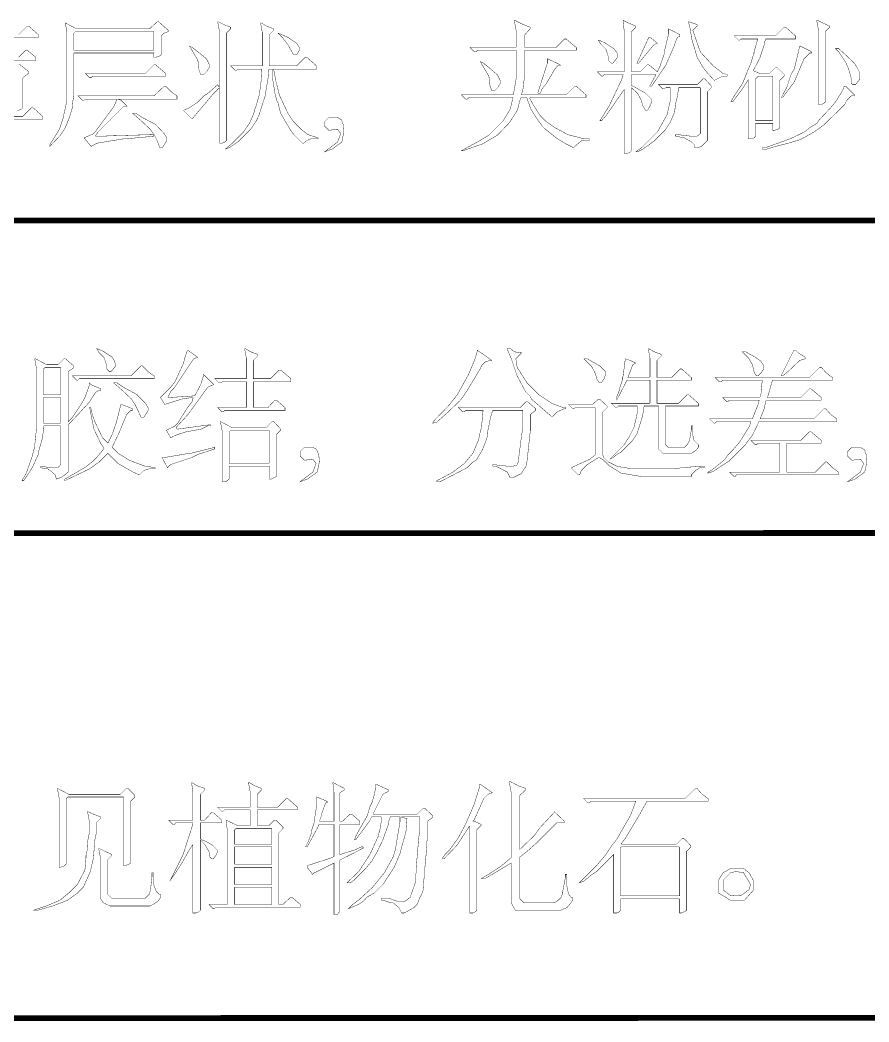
# Model space of a CAD drawing. Extents: x 94 to 452, y -72 to 1042.
# Drawn here: x 265.23 to 286.94, y 425.96 to 451.57 of the extents above; entities that cross this region are included whole.
import ezdxf

# ---------------------------------------------------------------- set-up
doc = ezdxf.new("R2010")
doc.units = 0
doc.header["$MEASUREMENT"] = 0
doc.layers.add('TREE_LAYER', color=7, linetype='Continuous')

msp = doc.modelspace()

# ---------------------------------------------------------------- linework, layer by layer
at = {"layer": 'TREE_LAYER'}
for points, const_width, elevation in [([(268.775339, 451.519999), (268.734163, 451.519999), (268.542006, 451.341568), (266.675339, 451.341568), (266.387104, 451.492548), (266.42828, 451.24549), (266.42828, 449.502352), (266.345927, 449.131764), (266.345927, 449.104313), (266.236123, 448.774901), (266.126319, 448.59647), (265.989065, 448.376862), (265.989065, 448.335686), (266.249849, 448.610195), (266.387104, 448.816078), (266.496908, 449.090588), (266.565535, 449.323921), (266.579261, 449.488627), (266.606712, 449.653333), (266.606712, 450.710195), (266.606712, 450.723921), (268.65181, 450.723921), (268.65181, 450.710195), (268.65181, 450.614117), (268.692986, 450.614117), (268.789065, 450.641568), (268.843967, 450.682745), (268.843967, 451.163137), (268.912594, 451.231764), (269.022398, 451.272941), (269.022398, 451.300392), (268.775339, 451.519999), (268.775339, 451.519999)], 0.01, 41), ([(270.298868, 451.519999), (270.285143, 451.519999), (270.285143, 451.506274), (270.326319, 451.286666), (270.326319, 449.859215), (270.326319, 449.859215), (270.312594, 449.859215), (270.285143, 449.914117), (270.05181, 449.708235), (269.92828, 449.625882), (269.763574, 449.461176), (269.557692, 449.323921), (269.406712, 449.255294), (269.626319, 449.035686), (270.147888, 449.653333), (270.326319, 449.831764), (270.326319, 449.831764), (270.326319, 448.418039), (270.394947, 448.418039), (270.463574, 448.44549), (270.504751, 448.486666), (270.504751, 451.231764), (270.614555, 451.341568), (270.614555, 451.382745), (270.436123, 451.451372), (270.298868, 451.519999), (270.298868, 451.519999)], 0.01, 41), ([(277.875339, 451.561176), (277.875339, 451.561176), (277.875339, 451.506274), (277.916516, 451.286666), (277.916516, 450.874901), (277.90279, 450.861176), (276.736123, 450.861176), (276.845927, 450.751372), (276.887104, 450.751372), (276.92828, 450.792548), (277.90279, 450.792548), (277.916516, 450.792548), (277.916516, 450.078823), (277.847888, 449.680784), (277.847888, 449.653333), (276.516516, 449.653333), (276.626319, 449.543529), (276.667496, 449.543529), (276.708672, 449.584705), (277.834163, 449.584705), (277.834163, 449.584705), (277.765535, 449.29647), (277.587104, 448.994509), (277.216516, 448.623921), (276.942006, 448.459215), (276.516516, 448.225882), (276.557692, 448.225882), (277.065535, 448.404313), (277.436123, 448.623921), (277.738084, 448.939607), (277.943967, 449.255294), (278.026319, 449.57098), (278.040045, 449.584705), (278.1773, 449.584705), (278.191025, 449.57098), (278.287104, 449.29647), (278.424359, 449.076862), (278.589065, 448.843529), (278.630241, 448.802352), (278.973378, 448.527843), (279.206712, 448.390588), (279.371418, 448.308235), (279.385143, 448.308235), (279.591025, 448.486666), (279.783182, 448.486666), (279.783182, 448.527843), (279.659653, 448.527843), (279.234163, 448.637646), (278.904751, 448.816078), (278.685143, 448.967058), (278.534163, 449.118039), (278.355731, 449.392548), (278.259653, 449.57098), (278.273378, 449.584705), (279.700829, 449.584705), (279.700829, 449.653333), (279.45377, 449.872941), (279.412594, 449.872941), (279.192986, 449.653333), (278.05377, 449.653333), (278.05377, 449.667058), (278.094947, 449.831764), (278.108672, 449.982745), (278.136123, 450.133725), (278.136123, 450.792548), (278.136123, 450.792548), (279.45377, 450.792548), (279.45377, 450.861176), (279.192986, 451.080784), (279.15181, 451.080784), (278.932202, 450.861176), (278.136123, 450.861176), (278.136123, 450.874901), (278.136123, 451.190588), (278.273378, 451.341568), (278.273378, 451.382745), (278.094947, 451.451372), (277.875339, 451.561176), (277.875339, 451.561176)], 0.01, 41), ([(280.647888, 451.561176), (280.647888, 451.561176), (280.647888, 451.533725), (280.675339, 451.314117), (280.675339, 450.243529), (280.675339, 450.243529), (279.989065, 450.243529), (280.098868, 450.133725), (280.126319, 450.133725), (280.167496, 450.174901), (280.647888, 450.174901), (280.647888, 450.161176), (280.606712, 450.023921), (280.538084, 449.886666), (280.304751, 449.392548), (280.057692, 448.994509), (280.098868, 448.994509), (280.208672, 449.118039), (280.373378, 449.351372), (280.675339, 449.790588), (280.675339, 449.790588), (280.675339, 448.157254), (280.757692, 448.157254), (280.826319, 448.184705), (280.867496, 448.225882), (280.867496, 449.831764), (280.867496, 449.831764), (281.018476, 449.694509), (281.114555, 449.516078), (281.155731, 449.365097), (281.224359, 449.255294), (281.265535, 449.255294), (281.279261, 449.269019), (281.334163, 449.365097), (281.375339, 449.461176), (281.375339, 449.543529), (281.224359, 449.694509), (280.936123, 449.859215), (280.908672, 449.872941), (280.867496, 449.886666), (280.867496, 450.161176), (280.867496, 450.174901), (281.471418, 450.174901), (281.485143, 450.161176), (281.334163, 449.886666), (281.334163, 449.872941), (281.375339, 449.872941), (281.745927, 450.42196), (281.965535, 450.929803), (281.965535, 450.943529), (282.034163, 451.12196), (282.10279, 451.149411), (282.10279, 451.190588), (281.814555, 451.341568), (281.814555, 451.218039), (281.704751, 450.765097), (281.704751, 450.710195), (281.594947, 450.394509), (281.526319, 450.243529), (281.306712, 450.42196), (281.265535, 450.42196), (281.087104, 450.243529), (280.867496, 450.243529), (280.867496, 450.243529), (280.867496, 451.272941), (280.9773, 451.382745), (280.9773, 451.410195), (280.785143, 451.492548), (280.647888, 451.561176), (280.647888, 451.561176)], 0.01, 41), ([(282.336123, 451.519999), (282.322398, 451.519999), (282.322398, 451.506274), (282.363574, 451.341568), (282.404751, 451.080784), (282.445927, 450.943529), (282.542006, 450.614117), (282.692986, 450.353333), (282.80279, 450.216078), (282.981221, 450.023921), (283.200829, 450.133725), (283.310633, 450.133725), (283.310633, 450.174901), (283.200829, 450.202352), (282.95377, 450.394509), (282.624359, 450.751372), (282.432202, 451.300392), (282.542006, 451.410195), (282.542006, 451.451372), (282.336123, 451.519999), (282.336123, 451.519999)], 0.01, 41), ([(285.616516, 451.561176), (285.60279, 451.561176), (285.60279, 451.533725), (285.643967, 451.314117), (285.643967, 449.406274), (285.712594, 449.406274), (285.781221, 449.433725), (285.822398, 449.474901), (285.822398, 451.272941), (285.932202, 451.382745), (285.932202, 451.410195), (285.75377, 451.492548), (285.616516, 451.561176), (285.616516, 451.561176)], 0.01, 41), ([(264.575339, 451.12196), (265.700829, 451.12196), (265.700829, 451.190588), (265.45377, 451.410195), (265.412594, 451.410195), (265.192986, 451.190588)], 0.01, 41), ([(266.634163, 451.259215), (266.647888, 451.272941), (268.65181, 451.272941), (268.65181, 451.259215), (268.65181, 450.792548), (268.65181, 450.792548), (266.606712, 450.792548), (266.606712, 450.792548), (266.606712, 451.231764), (266.634163, 451.259215), (266.634163, 451.259215)], 0.01, 41), ([(271.396908, 451.492548), (271.383182, 451.492548), (271.383182, 451.465097), (271.424359, 451.24549), (271.424359, 450.463137), (271.424359, 450.463137), (271.424359, 450.394509), (271.410633, 450.394509), (270.614555, 450.394509), (270.724359, 450.284705), (270.765535, 450.284705), (270.806712, 450.312156), (271.410633, 450.312156), (271.410633, 450.312156), (271.396908, 450.106274), (271.396908, 450.106274), (271.396908, 450.051372), (271.396908, 450.037646), (271.396908, 449.982745), (271.383182, 449.982745), (271.383182, 449.900392), (271.342006, 449.639607), (271.287104, 449.44745), (271.273378, 449.392548), (271.232202, 449.282745), (271.204751, 449.172941), (271.094947, 448.925882), (270.943967, 448.706274), (270.642006, 448.404313), (270.4773, 448.267058), (270.587104, 448.308235), (270.792986, 448.44549), (271.136123, 448.788627), (271.273378, 448.994509), (271.300829, 449.049411), (271.355731, 449.172941), (271.355731, 449.186666), (271.492986, 449.612156), (271.534163, 449.859215), (271.575339, 450.106274), (271.589065, 450.298431), (271.589065, 450.312156), (271.671418, 450.312156), (271.685143, 450.312156), (271.685143, 450.078823), (271.712594, 449.914117), (271.75377, 449.653333), (271.794947, 449.516078), (271.794947, 449.502352), (271.822398, 449.461176), (271.891025, 449.186666), (272.083182, 448.857254), (272.192986, 448.678823), (272.45377, 448.418039), (272.481221, 448.418039), (272.563574, 448.486666), (272.659653, 448.527843), (272.85181, 448.527843), (272.85181, 448.555294), (272.591025, 448.637646), (272.412594, 448.774901), (272.220437, 448.967058), (272.083182, 449.172941), (271.863574, 449.639607), (271.794947, 449.914117), (271.794947, 449.927843), (271.767496, 450.010195), (271.767496, 450.023921), (271.712594, 450.312156), (271.726319, 450.312156), (272.810633, 450.312156), (272.810633, 450.394509), (272.563574, 450.614117), (272.522398, 450.614117), (272.30279, 450.394509), (271.60279, 450.394509), (271.60279, 450.42196), (271.60279, 450.463137), (271.60279, 451.190588), (271.712594, 451.300392), (271.712594, 451.341568), (271.534163, 451.410195), (271.396908, 451.492548), (271.396908, 451.492548)], 0.01, 41), ([(284.806712, 451.382745), (284.765535, 451.382745), (284.545927, 451.163137), (283.489065, 451.163137), (283.598868, 451.053333), (283.626319, 451.053333), (283.667496, 451.080784), (284.092986, 451.080784), (284.092986, 451.080784), (283.996908, 450.751372), (283.996908, 450.710195), (283.955731, 450.600392), (283.92828, 450.490588), (283.818476, 450.229803), (283.708672, 449.955294), (283.447888, 449.557254), (283.406712, 449.474901), (283.406712, 449.474901), (283.447888, 449.474901), (283.461614, 449.488627), (283.736123, 449.859215), (283.845927, 450.037646), (283.845927, 450.037646), (283.845927, 448.527843), (283.942006, 448.527843), (283.996908, 448.555294), (284.038084, 448.59647), (284.038084, 448.925882), (284.038084, 448.925882), (284.463574, 448.925882), (284.4773, 448.925882), (284.4773, 448.74745), (284.518476, 448.74745), (284.614555, 448.774901), (284.655731, 448.816078), (284.655731, 450.023921), (284.765535, 450.133725), (284.765535, 450.174901), (284.587104, 450.353333), (284.545927, 450.353333), (284.394947, 450.202352), (284.134163, 450.202352), (283.983182, 450.27098), (283.983182, 450.284705), (284.147888, 450.600392), (284.257692, 450.929803), (284.257692, 450.984705), (284.298868, 451.080784), (285.05377, 451.080784), (285.05377, 451.163137), (284.806712, 451.382745), (284.806712, 451.382745)], 0.01, 41), ([(271.836123, 451.231764), (271.822398, 451.231764), (271.945927, 451.108235), (272.083182, 450.929803), (272.165535, 450.778823), (272.220437, 450.682745), (272.234163, 450.682745), (272.30279, 450.682745), (272.371418, 450.792548), (272.371418, 450.861176), (272.30279, 450.97098), (272.083182, 451.12196), (271.836123, 451.231764), (271.836123, 451.231764)], 0.01, 41), ([(280.030241, 451.053333), (280.016516, 451.053333), (280.085143, 450.943529), (280.208672, 450.819999), (280.2773, 450.614117), (280.2773, 450.531764), (280.345927, 450.463137), (280.387104, 450.463137), (280.496908, 450.600392), (280.496908, 450.723921), (280.414555, 450.833725), (280.208672, 450.97098), (280.030241, 451.053333), (280.030241, 451.053333)], 0.01, 41), ([(281.347888, 451.12196), (281.306712, 451.12196), (281.004751, 450.463137), (281.045927, 450.463137), (281.443967, 450.943529), (281.526319, 450.97098), (281.347888, 451.12196), (281.347888, 451.12196)], 0.01, 41), ([(264.534163, 450.531764), (265.632202, 450.531764), (265.632202, 450.614117), (265.412594, 450.792548), (265.371418, 450.792548), (265.192986, 450.614117)], 0.01, 41), ([(269.557692, 450.902352), (269.557692, 450.902352), (269.571418, 450.888627), (269.7773, 450.531764), (269.804751, 450.298431), (269.845927, 450.174901), (269.845927, 450.174901), (269.92828, 450.174901), (270.010633, 450.257254), (270.065535, 450.353333), (270.065535, 450.435686), (269.996908, 450.572941), (269.969457, 450.600392), (269.7773, 450.751372), (269.640045, 450.861176), (269.557692, 450.902352), (269.557692, 450.902352)], 0.01, 41), ([(285.1773, 450.902352), (285.163574, 450.888627), (285.026319, 450.312156), (284.943967, 450.174901), (284.834163, 449.84549), (284.738084, 449.667058), (284.696908, 449.584705), (284.724359, 449.584705), (284.738084, 449.598431), (285.026319, 449.982745), (285.273378, 450.572941), (285.424359, 450.723921), (285.465535, 450.723921), (285.45181, 450.765097), (285.1773, 450.902352), (285.1773, 450.902352)], 0.01, 41), ([(286.165535, 450.833725), (286.083182, 450.833725), (286.165535, 450.751372), (286.330241, 450.504313), (286.343967, 450.476862), (286.412594, 450.325882), (286.481221, 450.078823), (286.481221, 449.955294), (286.522398, 449.914117), (286.591025, 449.914117), (286.700829, 450.051372), (286.700829, 450.216078), (286.632202, 450.353333), (286.563574, 450.463137), (286.316516, 450.69647), (286.165535, 450.833725), (286.165535, 450.833725)], 0.01, 41), ([(276.996908, 450.504313), (276.996908, 450.504313), (277.010633, 450.476862), (277.216516, 450.133725), (277.243967, 449.900392), (277.285143, 449.776862), (277.285143, 449.763137), (277.367496, 449.763137), (277.449849, 449.84549), (277.504751, 449.941568), (277.504751, 450.023921), (277.436123, 450.161176), (277.408672, 450.188627), (277.216516, 450.353333), (277.079261, 450.463137), (276.996908, 450.504313), (276.996908, 450.504313)], 0.01, 41), ([(278.726319, 450.572941), (278.712594, 450.572941), (278.712594, 450.463137), (278.465535, 449.694509), (278.534163, 449.694509), (278.575339, 449.804313), (278.685143, 449.941568), (278.904751, 450.312156), (278.973378, 450.394509), (279.042006, 450.394509), (279.042006, 450.42196), (278.726319, 450.572941), (278.726319, 450.572941)], 0.01, 41), ([(265.165535, 449.255294), (265.261614, 449.282745), (265.30279, 449.323921), (265.30279, 450.092548), (265.440045, 450.202352), (265.45377, 450.202352), (265.45377, 450.243529), (265.234163, 450.42196), (265.192986, 450.42196)], 0.01, 41), ([(268.692986, 450.42196), (268.65181, 450.42196), (268.432202, 450.202352), (266.894947, 450.202352), (267.004751, 450.092548), (267.045927, 450.092548), (267.087104, 450.133725), (268.95377, 450.133725), (268.95377, 450.202352), (268.692986, 450.42196), (268.692986, 450.42196)], 0.01, 41), ([(282.734163, 450.065097), (282.692986, 450.065097), (282.542006, 449.914117), (281.55377, 449.914117), (281.663574, 449.804313), (281.704751, 449.804313), (281.745927, 449.84549), (281.842006, 449.84549), (281.855731, 449.831764), (281.855731, 449.502352), (281.773378, 449.14549), (281.526319, 448.706274), (281.142006, 448.32196), (280.9773, 448.198431), (281.018476, 448.198431), (281.155731, 448.267058), (281.443967, 448.472941), (281.718476, 448.74745), (281.855731, 448.953333), (281.965535, 449.214117), (281.992986, 449.433725), (282.034163, 449.598431), (282.047888, 449.694509), (282.075339, 449.84549), (282.610633, 449.84549), (282.624359, 449.831764), (282.624359, 448.665097), (282.542006, 448.59647), (282.391025, 448.59647), (282.047888, 448.637646), (281.992986, 448.637646), (281.992986, 448.59647), (282.212594, 448.555294), (282.404751, 448.44549), (282.473378, 448.376862), (282.473378, 448.308235), (282.555731, 448.308235), (282.65181, 448.335686), (282.80279, 448.486666), (282.80279, 449.735686), (282.912594, 449.84549), (282.912594, 449.872941), (282.734163, 450.065097), (282.734163, 450.065097)], 0.01, 41), ([(284.106712, 450.133725), (284.106712, 450.133725), (284.463574, 450.133725), (284.4773, 450.133725), (284.4773, 449.008235), (284.463574, 448.994509), (284.038084, 448.994509), (284.038084, 449.008235), (284.038084, 450.065097), (284.106712, 450.133725), (284.106712, 450.133725)], 0.01, 41), ([(268.95377, 449.872941), (268.912594, 449.872941), (268.65181, 449.625882), (266.716516, 449.625882), (266.826319, 449.516078), (266.867496, 449.516078), (266.894947, 449.543529), (267.704751, 449.543529), (267.704751, 449.543529), (267.636123, 449.365097), (267.12828, 448.678823), (267.087104, 448.651372), (266.867496, 448.555294), (267.045927, 448.335686), (267.196908, 448.418039), (267.526319, 448.472941), (267.869457, 448.527843), (267.924359, 448.527843), (268.65181, 448.59647), (268.624359, 448.637646), (267.649849, 448.610195), (267.636123, 448.610195), (267.320437, 448.59647), (267.320437, 448.59647), (267.169457, 448.59647), (267.155731, 448.59647), (267.224359, 448.706274), (267.883182, 449.365097), (267.965535, 449.365097), (267.814555, 449.516078), (267.732202, 449.543529), (267.732202, 449.543529), (267.732202, 449.543529), (269.242006, 449.543529), (269.242006, 449.625882), (269.091025, 449.735686), (268.95377, 449.872941), (268.95377, 449.872941)], 0.01, 41), ([(286.343967, 449.872941), (286.30279, 449.872941), (286.261614, 449.763137), (286.083182, 449.474901), (285.932202, 449.29647), (285.671418, 449.02196), (285.60279, 448.925882), (285.424359, 448.816078), (285.287104, 448.706274), (284.916516, 448.527843), (284.298868, 448.308235), (284.216516, 448.308235), (284.216516, 448.267058), (284.326319, 448.267058), (284.545927, 448.335686), (284.875339, 448.418039), (285.191025, 448.514117), (285.534163, 448.706274), (285.781221, 448.884705), (286.316516, 449.406274), (286.371418, 449.516078), (286.481221, 449.625882), (286.563574, 449.625882), (286.563574, 449.653333), (286.343967, 449.872941), (286.343967, 449.872941)], 0.01, 41), ([(265.055731, 449.035686), (265.810633, 449.035686), (265.810633, 449.104313), (265.563574, 449.323921), (265.522398, 449.323921), (265.30279, 449.104313), (265.055731, 449.104313)], 0.01, 41), ([(268.185143, 449.186666), (268.10279, 449.186666), (268.322398, 448.994509), (268.555731, 448.774901), (268.665535, 448.623921), (268.734163, 448.486666), (268.80279, 448.308235), (268.871418, 448.308235), (268.981221, 448.486666), (268.981221, 448.555294), (268.912594, 448.665097), (268.692986, 448.898431), (268.349849, 449.076862), (268.185143, 449.186666), (268.185143, 449.186666)], 0.01, 41), ([(273.345927, 449.076862), (273.126319, 449.076862), (273.016516, 448.967058), (273.016516, 448.857254), (273.126319, 448.74745), (273.345927, 448.774901), (273.42828, 448.665097), (273.345927, 448.44549), (273.016516, 448.198431), (273.208672, 448.267058), (273.455731, 448.44549), (273.510633, 448.706274), (273.496908, 448.884705), (273.442006, 449.02196), (273.345927, 449.076862), (273.345927, 449.076862)], 0.01, 41), ([(221.22612, 446.441643), (399.22612, 446.441643)], 0.15, 178), ([(267.20044, 443.168429), (267.186715, 443.168429), (267.255342, 443.058625), (267.378872, 442.935095), (267.447499, 442.729213), (267.447499, 442.64686), (267.516127, 442.578233), (267.557303, 442.578233), (267.667107, 442.715487), (267.653382, 442.839017), (267.584754, 442.948821), (267.378872, 443.086076), (267.20044, 443.168429), (267.20044, 443.168429)], 0.01, 42), ([(269.520048, 443.127252), (269.506323, 443.113527), (269.451421, 442.962546), (269.410244, 442.79784), (269.190637, 442.317448), (269.080833, 442.180193), (268.820048, 441.919409), (268.929852, 441.740978), (269.369068, 441.878233), (269.643578, 441.919409), (269.657303, 441.919409), (269.629852, 441.809605), (269.520048, 441.67235), (269.259264, 441.260585), (269.176911, 441.178233), (268.971029, 441.082154), (269.080833, 440.889997), (269.259264, 440.97235), (269.478872, 441.040978), (269.863186, 441.109605), (270.027891, 441.191958), (270.096519, 441.191958), (270.096519, 441.219409), (270.069068, 441.219409), (269.259264, 441.109605), (269.218088, 441.123331), (269.218088, 441.150782), (269.520048, 441.480193), (270.027891, 442.180193), (270.178872, 442.248821), (269.918088, 442.509605), (269.918088, 442.468429), (269.84946, 442.248821), (269.69848, 441.960585), (269.080833, 441.919409), (269.012205, 441.919409), (269.080833, 442.070389), (269.163186, 442.152742), (269.657303, 442.893919), (269.671029, 442.907644), (269.767107, 442.948821), (269.520048, 443.127252), (269.520048, 443.127252)], 0.01, 42), ([(270.988676, 443.168429), (270.97495, 443.168429), (270.97495, 443.140978), (271.016127, 442.92137), (271.016127, 442.399801), (271.016127, 442.399801), (270.206323, 442.399801), (270.316127, 442.289997), (270.357303, 442.289997), (270.39848, 442.317448), (271.016127, 442.317448), (271.016127, 442.317448), (271.016127, 441.67235), (271.016127, 441.658625), (270.288676, 441.658625), (270.39848, 441.548821), (270.425931, 441.548821), (270.467107, 441.589997), (272.004362, 441.589997), (272.004362, 441.658625), (271.784754, 441.850782), (271.743578, 441.850782), (271.565146, 441.658625), (271.208284, 441.658625), (271.194558, 441.67235), (271.194558, 442.317448), (271.208284, 442.317448), (272.155342, 442.317448), (272.155342, 442.399801), (271.894558, 442.619409), (271.853382, 442.619409), (271.633774, 442.399801), (271.208284, 442.399801), (271.194558, 442.399801), (271.194558, 442.866468), (271.304362, 442.976272), (271.304362, 443.017448), (271.125931, 443.086076), (270.988676, 443.168429), (270.988676, 443.168429)], 0.01, 42), ([(276.918088, 443.127252), (276.918088, 443.127252), (276.918088, 443.086076), (276.84946, 442.866468), (276.69848, 442.509605), (276.410244, 441.988036), (276.30044, 441.850782), (276.218088, 441.740978), (275.820048, 441.329213), (275.778872, 441.260585), (275.888676, 441.288036), (275.916127, 441.315487), (276.163186, 441.535095), (276.492597, 441.850782), (276.657303, 442.084115), (276.835735, 442.386076), (276.986715, 442.633135), (277.027891, 442.729213), (277.137695, 442.839017), (277.288676, 442.866468), (277.137695, 442.976272), (276.918088, 443.127252), (276.918088, 443.127252)], 0.01, 42), ([(277.769068, 443.168429), (277.686715, 443.168429), (277.686715, 443.154703), (277.796519, 442.893919), (277.933774, 442.482154), (278.153382, 442.070389), (278.276911, 441.94686), (278.304362, 441.878233), (278.812205, 441.439017), (278.853382, 441.439017), (278.963186, 441.548821), (278.990637, 441.562546), (279.141617, 441.631174), (279.182793, 441.631174), (279.182793, 441.658625), (279.114166, 441.658625), (278.825931, 441.768429), (278.496519, 441.988036), (278.194558, 442.289997), (277.947499, 442.674311), (277.933774, 442.729213), (277.906323, 442.907644), (278.057303, 443.058625), (277.865146, 443.086076), (277.769068, 443.168429), (277.769068, 443.168429)], 0.01, 42), ([(281.296519, 443.168429), (281.296519, 443.168429), (281.296519, 443.140978), (281.337695, 442.92137), (281.337695, 442.440978), (281.32397, 442.427252), (280.77495, 442.427252), (280.77495, 442.440978), (280.857303, 442.64686), (280.857303, 442.660585), (280.89848, 442.756664), (280.967107, 442.79784), (280.829852, 442.866468), (280.706323, 442.907644), (280.651421, 442.482154), (280.637695, 442.427252), (280.637695, 442.386076), (280.569068, 442.180193), (280.569068, 442.139017), (280.486715, 441.933135), (280.486715, 441.850782), (280.706323, 442.276272), (280.747499, 442.358625), (280.747499, 442.358625), (281.32397, 442.358625), (281.337695, 442.358625), (281.337695, 441.782154), (281.32397, 441.768429), (280.34946, 441.768429), (280.459264, 441.658625), (280.486715, 441.658625), (280.527891, 441.699801), (280.994558, 441.699801), (281.008284, 441.699801), (281.008284, 441.507644), (280.953382, 441.260585), (280.939656, 441.233135), (280.925931, 441.150782), (280.816127, 440.931174), (280.678872, 440.711566), (280.308284, 440.340978), (280.34946, 440.354703), (280.50044, 440.464507), (280.596519, 440.519409), (280.871029, 440.793919), (281.008284, 440.999801), (281.145539, 441.439017), (281.172989, 441.603723), (281.186715, 441.699801), (281.543578, 441.699801), (281.557303, 441.699801), (281.557303, 440.601762), (281.667107, 440.491958), (282.394558, 440.491958), (282.504362, 440.560585), (282.572989, 440.642938), (282.572989, 440.711566), (282.463186, 440.82137), (282.435735, 440.931174), (282.435735, 441.191958), (282.394558, 441.191958), (282.394558, 441.09588), (282.353382, 440.848821), (282.353382, 440.82137), (282.284754, 440.711566), (282.216127, 440.642938), (281.804362, 440.642938), (281.735735, 440.711566), (281.735735, 441.699801), (281.735735, 441.699801), (282.572989, 441.699801), (282.572989, 441.768429), (282.325931, 441.988036), (282.284754, 441.988036), (282.065146, 441.768429), (281.516127, 441.768429), (281.516127, 441.782154), (281.516127, 442.358625), (281.516127, 442.358625), (282.394558, 442.358625), (282.394558, 442.427252), (282.147499, 442.64686), (282.106323, 442.64686), (281.886715, 442.427252), (281.516127, 442.427252), (281.516127, 442.440978), (281.516127, 442.866468), (281.625931, 442.976272), (281.625931, 443.017448), (281.447499, 443.086076), (281.296519, 443.168429), (281.296519, 443.168429)], 0.01, 42), ([(283.780833, 443.086076), (283.69848, 443.086076), (283.84946, 442.935095), (283.959264, 442.756664), (283.986715, 442.605684), (284.027891, 442.509605), (284.069068, 442.468429), (284.096519, 442.468429), (284.178872, 442.550782), (284.247499, 442.64686), (284.247499, 442.729213), (284.165146, 442.852742), (284.027891, 442.948821), (283.780833, 443.086076), (283.780833, 443.086076)], 0.01, 42), ([(285.057303, 443.127252), (285.016127, 443.127252), (284.686715, 442.468429), (284.727891, 442.468429), (284.892597, 442.605684), (285.167107, 442.866468), (285.304362, 442.907644), (285.304362, 442.948821), (285.125931, 443.058625), (285.057303, 443.127252), (285.057303, 443.127252)], 0.01, 42), ([(265.622009, 442.907644), (265.608284, 442.907644), (265.608284, 442.880193), (265.64946, 442.660585), (265.64946, 441.123331), (265.608284, 440.725291), (265.608284, 440.670389), (265.553382, 440.464507), (265.539656, 440.409605), (265.388676, 439.984115), (265.278872, 439.791958), (265.320048, 439.791958), (265.333774, 439.805684), (265.539656, 440.12137), (265.690637, 440.450782), (265.718088, 440.588036), (265.80044, 440.876272), (265.841617, 441.191958), (266.267107, 441.191958), (266.267107, 441.178233), (266.267107, 440.203723), (266.19848, 440.12137), (265.992597, 440.12137), (265.786715, 440.162546), (265.759264, 440.162546), (265.759264, 440.12137), (265.937695, 440.093919), (266.047499, 440.011566), (266.129852, 439.942938), (266.157303, 439.833135), (266.280833, 439.874311), (266.376911, 439.942938), (266.459264, 440.011566), (266.459264, 441.219409), (266.747499, 441.52137), (267.008284, 441.809605), (267.145539, 442.029213), (267.227891, 442.09784), (267.296519, 442.09784), (267.296519, 442.139017), (267.035735, 442.248821), (267.008284, 442.289997), (267.008284, 442.248821), (266.884754, 441.905684), (266.788676, 441.740978), (266.569068, 441.411566), (266.459264, 441.301762), (266.459264, 441.301762), (266.459264, 442.578233), (266.596519, 442.674311), (266.596519, 442.688036), (266.596519, 442.729213), (266.390637, 442.907644), (266.34946, 442.907644), (266.19848, 442.756664), (265.910244, 442.756664), (265.622009, 442.907644), (265.622009, 442.907644)], 0.01, 42), ([(279.731813, 442.907644), (279.64946, 442.907644), (279.841617, 442.715487), (279.937695, 442.537056), (279.978872, 442.386076), (280.047499, 442.289997), (280.088676, 442.289997), (280.157303, 442.386076), (280.19848, 442.49588), (280.19848, 442.578233), (280.047499, 442.729213), (279.731813, 442.907644), (279.731813, 442.907644)], 0.01, 42), ([(265.869068, 442.688036), (265.869068, 442.688036), (266.267107, 442.688036), (266.267107, 442.688036), (266.267107, 442.001762), (266.267107, 441.988036), (265.841617, 441.988036), (265.827891, 442.001762), (265.827891, 442.64686), (265.869068, 442.688036), (265.869068, 442.688036)], 0.01, 42), ([(268.353382, 442.729213), (268.325931, 442.729213), (268.065146, 442.468429), (266.569068, 442.468429), (266.678872, 442.358625), (266.706323, 442.358625), (266.747499, 442.399801), (268.655342, 442.399801), (268.655342, 442.468429), (268.504362, 442.578233), (268.353382, 442.729213), (268.353382, 442.729213)], 0.01, 42), ([(285.716127, 442.688036), (285.67495, 442.688036), (285.414166, 442.427252), (282.99848, 442.427252), (283.108284, 442.317448), (283.14946, 442.317448), (283.190637, 442.358625), (284.206323, 442.358625), (284.206323, 442.344899), (284.178872, 442.070389), (284.178872, 442.029213), (284.151421, 441.933135), (284.137695, 441.919409), (283.190637, 441.919409), (283.30044, 441.809605), (283.327891, 441.809605), (283.369068, 441.850782), (284.12397, 441.850782), (284.12397, 441.837056), (284.12397, 441.823331), (284.096519, 441.727252), (283.959264, 441.384115), (283.945539, 441.370389), (282.861225, 441.370389), (282.971029, 441.260585), (282.99848, 441.260585), (283.039656, 441.301762), (283.918088, 441.301762), (283.918088, 441.288036), (283.876911, 441.178233), (283.767107, 440.999801), (283.629852, 440.780193), (283.478872, 440.601762), (283.327891, 440.450782), (283.245539, 440.327252), (282.902401, 440.052742), (282.820048, 440.011566), (282.820048, 439.984115), (282.943578, 440.025291), (283.369068, 440.299801), (283.753382, 440.684115), (283.959264, 440.958625), (284.12397, 441.301762), (286.114166, 441.301762), (286.114166, 441.370389), (285.963186, 441.480193), (285.825931, 441.631174), (285.784754, 441.631174), (285.52397, 441.370389), (284.151421, 441.370389), (284.151421, 441.370389), (284.247499, 441.603723), (284.302401, 441.837056), (284.316127, 441.850782), (285.716127, 441.850782), (285.716127, 441.919409), (285.455342, 442.139017), (285.414166, 442.139017), (285.194558, 441.919409), (284.343578, 441.919409), (284.343578, 441.919409), (284.467107, 442.358625), (286.004362, 442.358625), (286.004362, 442.427252), (285.853382, 442.537056), (285.716127, 442.688036), (285.716127, 442.688036)], 0.01, 42), ([(267.708284, 442.289997), (267.625931, 442.289997), (267.845539, 442.09784), (268.078872, 441.878233), (268.17495, 441.727252), (268.243578, 441.589997), (268.325931, 441.411566), (268.394558, 441.411566), (268.504362, 441.589997), (268.504362, 441.658625), (268.435735, 441.768429), (268.202401, 442.001762), (267.872989, 442.180193), (267.708284, 442.289997), (267.708284, 442.289997)], 0.01, 42), ([(265.827891, 441.919409), (265.841617, 441.919409), (266.267107, 441.919409), (266.267107, 441.919409), (266.267107, 441.260585), (266.267107, 441.260585), (265.841617, 441.260585), (265.827891, 441.260585), (265.827891, 441.919409), (265.827891, 441.919409)], 0.01, 42), ([(278.208284, 441.809605), (278.167107, 441.809605), (278.016127, 441.658625), (276.437695, 441.658625), (276.547499, 441.548821), (276.588676, 441.548821), (276.629852, 441.589997), (277.055342, 441.589997), (277.069068, 441.589997), (277.027891, 441.150782), (276.972989, 440.944899), (276.959264, 440.848821), (276.808284, 440.491958), (276.588676, 440.231174), (276.30044, 440.011566), (276.122009, 439.915487), (275.888676, 439.791958), (275.888676, 439.764507), (275.971029, 439.764507), (276.657303, 440.12137), (276.780833, 440.244899), (276.890637, 440.313527), (277.055342, 440.588036), (277.12397, 440.766468), (277.178872, 440.917448), (277.192597, 441.082154), (277.247499, 441.342938), (277.247499, 441.370389), (277.302401, 441.548821), (277.316127, 441.589997), (278.084754, 441.589997), (278.084754, 441.589997), (278.084754, 441.109605), (278.057303, 440.986076), (278.016127, 440.656664), (277.97495, 440.340978), (277.97495, 440.299801), (277.947499, 440.203723), (277.933774, 440.189997), (277.837695, 440.162546), (277.686715, 440.162546), (277.316127, 440.203723), (277.316127, 440.162546), (277.39848, 440.162546), (277.686715, 440.011566), (277.755342, 439.874311), (277.851421, 439.874311), (278.043578, 439.970389), (278.167107, 440.162546), (278.194558, 440.299801), (278.235735, 440.684115), (278.276911, 441.068429), (278.276911, 441.480193), (278.414166, 441.589997), (278.414166, 441.631174), (278.208284, 441.809605), (278.208284, 441.809605)], 0.01, 42), ([(280.047499, 441.878233), (280.020048, 441.878233), (279.869068, 441.740978), (279.251421, 441.740978), (279.361225, 441.631174), (279.388676, 441.631174), (279.429852, 441.658625), (279.937695, 441.658625), (279.937695, 441.658625), (279.937695, 440.450782), (279.80044, 440.340978), (279.320048, 440.12137), (279.49848, 439.942938), (279.539656, 439.942938), (279.580833, 440.052742), (279.731813, 440.203723), (280.020048, 440.382154), (280.047499, 440.382154), (280.157303, 440.313527), (280.308284, 440.162546), (280.486715, 440.052742), (280.596519, 439.984115), (280.843578, 439.942938), (281.090637, 439.901762), (282.394558, 439.901762), (282.394558, 439.942938), (282.504362, 440.052742), (282.614166, 440.12137), (282.72397, 440.12137), (282.72397, 440.162546), (282.669068, 440.162546), (282.669068, 440.162546), (282.29848, 440.135095), (282.229852, 440.12137), (282.147499, 440.12137), (281.914166, 440.093919), (280.843578, 440.093919), (280.665146, 440.135095), (280.596519, 440.135095), (280.582793, 440.148821), (280.486715, 440.162546), (280.267107, 440.27235), (280.157303, 440.382154), (280.129852, 440.450782), (280.129852, 441.548821), (280.239656, 441.658625), (280.239656, 441.699801), (280.047499, 441.878233), (280.047499, 441.878233)], 0.01, 42), ([(267.818088, 441.740978), (267.804362, 441.740978), (267.804362, 441.727252), (267.694558, 441.288036), (267.584754, 440.97235), (267.47495, 440.752742), (267.337695, 440.889997), (267.145539, 441.288036), (267.076911, 441.480193), (267.035735, 441.658625), (267.008284, 441.658625), (267.118088, 441.109605), (267.296519, 440.739017), (267.378872, 440.615487), (267.186715, 440.382154), (267.090637, 440.286076), (266.89848, 440.135095), (266.376911, 439.833135), (266.376911, 439.791958), (267.008284, 440.093919), (267.255342, 440.27235), (267.47495, 440.491958), (267.735735, 440.231174), (268.092597, 440.025291), (268.271029, 439.942938), (268.284754, 439.942938), (268.394558, 440.052742), (268.531813, 440.093919), (268.682793, 440.093919), (268.682793, 440.12137), (268.463186, 440.162546), (268.422009, 440.162546), (268.02397, 440.313527), (267.735735, 440.491958), (267.584754, 440.642938), (267.804362, 441.109605), (267.804362, 441.123331), (267.955342, 441.480193), (268.065146, 441.589997), (268.106323, 441.589997), (268.106323, 441.631174), (267.818088, 441.740978), (267.818088, 441.740978)], 0.01, 42), ([(270.357303, 441.301762), (270.357303, 441.301762), (270.357303, 441.274311), (270.39848, 441.054703), (270.39848, 439.764507), (270.480833, 439.764507), (270.535735, 439.791958), (270.576911, 439.833135), (270.576911, 440.162546), (270.576911, 440.162546), (271.592597, 440.162546), (271.606323, 440.162546), (271.606323, 439.833135), (271.647499, 439.833135), (271.743578, 439.874311), (271.784754, 439.901762), (271.784754, 440.97235), (271.894558, 441.082154), (271.894558, 441.109605), (271.716127, 441.301762), (271.67495, 441.301762), (271.52397, 441.150782), (270.645539, 441.150782), (270.357303, 441.301762), (270.357303, 441.301762)], 0.01, 42), ([(270.604362, 441.068429), (270.618088, 441.082154), (271.592597, 441.082154), (271.606323, 441.068429), (271.606323, 440.244899), (271.592597, 440.231174), (270.576911, 440.231174), (270.576911, 440.244899), (270.576911, 441.040978), (270.604362, 441.068429), (270.604362, 441.068429)], 0.01, 42), ([(285.455342, 441.040978), (285.414166, 441.040978), (285.194558, 440.82137), (283.918088, 440.82137), (284.027891, 440.711566), (284.069068, 440.711566), (284.096519, 440.752742), (284.645539, 440.752742), (284.645539, 440.739017), (284.645539, 440.025291), (284.645539, 440.011566), (283.369068, 440.011566), (283.478872, 439.901762), (283.520048, 439.901762), (283.547499, 439.942938), (286.155342, 439.942938), (286.155342, 440.011566), (286.004362, 440.12137), (285.853382, 440.27235), (285.825931, 440.27235), (285.565146, 440.011566), (284.837695, 440.011566), (284.837695, 440.025291), (284.837695, 440.739017), (284.837695, 440.752742), (285.716127, 440.752742), (285.716127, 440.82137), (285.455342, 441.040978), (285.455342, 441.040978)], 0.01, 42), ([(270.206323, 440.642938), (269.602401, 440.491958), (269.561225, 440.491958), (268.916127, 440.382154), (268.861225, 440.382154), (268.99848, 440.12137), (269.080833, 440.203723), (269.616127, 440.382154), (269.780833, 440.464507), (270.206323, 440.601762), (270.206323, 440.601762), (270.206323, 440.642938), (270.206323, 440.642938)], 0.01, 42), ([(272.718088, 440.642938), (272.49848, 440.642938), (272.388676, 440.533135), (272.388676, 440.423331), (272.49848, 440.313527), (272.718088, 440.340978), (272.80044, 440.231174), (272.718088, 440.011566), (272.388676, 439.764507), (272.580833, 439.833135), (272.827891, 440.011566), (272.882793, 440.27235), (272.869068, 440.450782), (272.814166, 440.588036), (272.718088, 440.642938), (272.718088, 440.642938)], 0.01, 42), ([(286.718088, 440.642938), (286.49848, 440.642938), (286.388676, 440.533135), (286.388676, 440.423331), (286.49848, 440.313527), (286.718088, 440.340978), (286.80044, 440.231174), (286.718088, 440.011566), (286.388676, 439.764507), (286.580833, 439.833135), (286.827891, 440.011566), (286.882793, 440.27235), (286.869068, 440.450782), (286.814166, 440.588036), (286.718088, 440.642938), (286.718088, 440.642938)], 0.01, 42), ([(221.22612, 438.442248), (399.22612, 438.468331)], 0.15, 178.000002), ([(269.619524, 432.076592), (269.619524, 432.076592), (269.619524, 432.049141), (269.646975, 431.829534), (269.646975, 431.129534), (269.646975, 431.115808), (269.029328, 431.115808), (269.139132, 431.006004), (269.180309, 431.006004), (269.20776, 431.047181), (269.646975, 431.047181), (269.646975, 431.047181), (269.646975, 431.006004), (269.399916, 430.237377), (269.070505, 429.578553), (269.180309, 429.729534), (269.35874, 430.004043), (269.578348, 430.388357), (269.646975, 430.484436), (269.646975, 430.484436), (269.646975, 428.741298), (269.729328, 428.741298), (269.797956, 428.768749), (269.839132, 428.809926), (269.839132, 430.594239), (269.839132, 430.607965), (269.948936, 430.498161), (270.05874, 430.31973), (270.086191, 430.168749), (270.127367, 430.127573), (270.168544, 430.127573), (270.237171, 430.209926), (270.278348, 430.306004), (270.278348, 430.347181), (270.154818, 430.47071), (269.990113, 430.566788), (269.880309, 430.607965), (269.839132, 430.635416), (269.839132, 431.047181), (269.839132, 431.047181), (270.388152, 431.047181), (270.388152, 431.115808), (270.168544, 431.307965), (270.127367, 431.307965), (269.948936, 431.115808), (269.839132, 431.115808), (269.839132, 431.129534), (269.839132, 431.774632), (269.948936, 431.884436), (269.948936, 431.925612), (269.756779, 431.994239), (269.619524, 432.076592), (269.619524, 432.076592)], 0.01, 43), ([(271.088152, 432.076592), (271.074426, 432.076592), (271.074426, 432.049141), (271.115603, 431.829534), (271.115603, 431.458945), (271.115603, 431.44522), (270.278348, 431.44522), (270.388152, 431.335416), (270.415603, 431.335416), (270.456779, 431.376592), (271.115603, 431.376592), (271.115603, 431.376592), (271.115603, 430.978553), (271.115603, 430.978553), (270.786191, 430.978553), (270.497956, 431.115808), (270.525407, 430.882475), (270.525407, 428.960906), (270.525407, 428.960906), (270.05874, 428.960906), (270.168544, 428.851102), (270.195995, 428.851102), (270.237171, 428.892279), (272.392073, 428.892279), (272.392073, 428.960906), (272.186191, 429.139338), (272.145015, 429.139338), (271.952858, 428.960906), (271.856779, 428.960906), (271.843054, 428.960906), (271.843054, 430.786396), (271.952858, 430.8962), (271.952858, 430.937377), (271.774426, 431.115808), (271.73325, 431.115808), (271.595995, 430.978553), (271.30776, 430.978553), (271.294034, 430.978553), (271.294034, 431.376592), (271.30776, 431.376592), (272.323446, 431.376592), (272.323446, 431.44522), (272.076387, 431.664828), (272.035211, 431.664828), (271.815603, 431.44522), (271.30776, 431.44522), (271.294034, 431.458945), (271.294034, 431.774632), (271.403838, 431.884436), (271.403838, 431.925612), (271.225407, 431.994239), (271.088152, 432.076592), (271.088152, 432.076592)], 0.01, 43), ([(273.229328, 432.076592), (273.229328, 432.076592), (273.229328, 432.049141), (273.256779, 431.829534), (273.256779, 431.088357), (273.256779, 431.088357), (272.899916, 431.088357), (272.886191, 431.088357), (272.927367, 431.211887), (272.927367, 431.239338), (273.037171, 431.541298), (273.050897, 431.555024), (273.078348, 431.555024), (273.078348, 431.5962), (272.817564, 431.706004), (272.817564, 431.513847), (272.748936, 431.074632), (272.748936, 431.047181), (272.680309, 430.841298), (272.680309, 430.786396), (272.597956, 430.566788), (272.529328, 430.429534), (272.570505, 430.429534), (272.570505, 430.429534), (272.831289, 430.909926), (272.872466, 431.006004), (273.256779, 431.006004), (273.256779, 431.006004), (273.256779, 430.182475), (273.160701, 430.141298), (272.570505, 429.949141), (272.570505, 429.907965), (272.70776, 429.729534), (272.748936, 429.77071), (272.762662, 429.77071), (273.256779, 430.017769), (273.256779, 430.017769), (273.256779, 428.700122), (273.339132, 428.700122), (273.40776, 428.782475), (273.40776, 430.086396), (273.421485, 430.100122), (273.98423, 430.388357), (273.997956, 430.388357), (273.997956, 430.429534), (273.956779, 430.429534), (273.778348, 430.347181), (273.764622, 430.347181), (273.421485, 430.237377), (273.40776, 430.237377), (273.40776, 431.006004), (273.40776, 431.006004), (273.915603, 431.006004), (273.915603, 431.088357), (273.70972, 431.266788), (273.668544, 431.266788), (273.476387, 431.088357), (273.40776, 431.088357), (273.40776, 431.088357), (273.40776, 431.815808), (273.517564, 431.884436), (273.517564, 431.884436), (273.517564, 431.925612), (273.229328, 432.076592), (273.229328, 432.076592)], 0.01, 43), ([(277.75874, 432.104043), (277.745015, 432.104043), (277.745015, 432.049141), (277.786191, 431.829534), (277.786191, 430.155024), (277.525407, 429.935416), (277.20972, 429.729534), (277.017564, 429.61973), (277.127367, 429.61973), (277.141093, 429.633455), (277.786191, 430.017769), (277.786191, 430.004043), (277.786191, 429.002083), (277.895995, 428.809926), (279.062662, 428.809926), (279.076387, 428.823651), (279.213642, 428.878553), (279.295995, 428.974632), (279.364622, 429.07071), (279.364622, 429.139338), (279.323446, 429.139338), (279.254818, 429.22169), (279.213642, 429.427573), (279.213642, 429.729534), (279.172466, 429.729534), (279.172466, 429.647181), (279.103838, 429.276592), (279.103838, 429.249141), (279.090113, 429.207965), (279.062662, 429.139338), (278.980309, 429.056985), (278.88423, 429.002083), (278.115603, 429.002083), (278.005799, 429.111887), (278.005799, 430.168749), (278.18423, 430.306004), (278.431289, 430.525612), (278.952858, 431.047181), (279.145015, 431.047181), (279.145015, 431.088357), (278.88423, 431.335416), (278.88423, 431.307965), (278.513642, 430.909926), (278.376387, 430.717769), (278.005799, 430.360906), (278.005799, 430.360906), (278.005799, 431.747181), (278.156779, 431.884436), (278.156779, 431.925612), (277.964622, 431.994239), (277.75874, 432.104043), (277.75874, 432.104043)], 0.01, 43), ([(266.188152, 431.925612), (266.188152, 431.925612), (266.188152, 431.898161), (266.229328, 431.678553), (266.229328, 429.907965), (266.311681, 429.92169), (266.366583, 429.949141), (266.40776, 429.990318), (266.40776, 431.664828), (266.448936, 431.706004), (267.862662, 431.706004), (267.876387, 431.706004), (267.876387, 429.949141), (267.917564, 429.949141), (268.013642, 429.990318), (268.054818, 430.017769), (268.054818, 431.5962), (268.164622, 431.706004), (268.164622, 431.747181), (267.986191, 431.925612), (267.945015, 431.925612), (267.794034, 431.774632), (266.476387, 431.774632), (266.188152, 431.925612), (266.188152, 431.925612)], 0.01, 43), ([(274.327367, 432.035416), (274.327367, 432.035416), (274.327367, 431.953063), (274.272466, 431.706004), (274.25874, 431.678553), (274.245015, 431.5962), (274.176387, 431.458945), (274.10776, 431.225612), (273.83325, 430.74522), (273.778348, 430.607965), (273.805799, 430.607965), (273.819524, 430.62169), (274.162662, 431.088357), (274.217564, 431.198161), (274.464622, 431.198161), (274.464622, 431.184436), (274.464622, 431.074632), (274.423446, 430.827573), (274.40972, 430.800122), (274.395995, 430.717769), (274.176387, 430.237377), (273.888152, 429.798161), (273.586191, 429.509926), (273.668544, 429.509926), (273.764622, 429.578553), (274.080309, 429.894239), (274.217564, 430.058945), (274.354818, 430.292279), (274.505799, 430.607965), (274.656779, 431.033455), (274.656779, 431.088357), (274.697956, 431.198161), (274.945015, 431.198161), (274.945015, 431.184436), (274.945015, 431.074632), (274.835211, 430.415808), (274.835211, 430.388357), (274.766583, 430.168749), (274.546975, 429.77071), (274.245015, 429.400122), (273.901877, 429.084436), (273.737171, 428.960906), (273.627367, 428.851102), (273.888152, 428.960906), (274.025407, 429.056985), (274.10776, 429.153063), (274.286191, 429.249141), (274.519524, 429.482475), (274.794034, 429.907965), (274.848936, 430.031494), (274.945015, 430.264828), (274.999916, 430.47071), (275.095995, 430.813847), (275.123446, 431.156985), (274.986191, 431.184436), (274.986191, 431.198161), (275.452858, 431.198161), (275.452858, 431.184436), (275.452858, 430.882475), (275.425407, 430.676592), (275.38423, 430.1962), (275.38423, 430.1962), (275.356779, 429.866788), (275.356779, 429.853063), (275.356779, 429.756985), (275.343054, 429.743259), (275.343054, 429.537377), (275.23325, 429.22169), (275.205799, 429.139338), (275.054818, 429.029534), (274.903838, 429.029534), (274.670505, 429.111887), (274.464622, 429.111887), (274.464622, 429.07071), (274.505799, 429.07071), (274.711681, 429.002083), (274.766583, 429.002083), (274.917564, 428.878553), (274.986191, 428.741298), (275.054818, 428.741298), (275.301877, 428.878553), (275.38423, 428.960906), (275.452858, 429.139338), (275.494034, 429.207965), (275.535211, 429.317769), (275.548936, 429.482475), (275.548936, 429.4962), (275.548936, 429.523651), (275.562662, 429.660906), (275.562662, 429.715808), (275.576387, 429.729534), (275.576387, 429.784436), (275.576387, 429.839338), (275.603838, 430.141298), (275.603838, 430.141298), (275.631289, 430.47071), (275.631289, 430.484436), (275.631289, 430.580514), (275.645015, 430.594239), (275.645015, 431.088357), (275.782269, 431.184436), (275.782269, 431.198161), (275.782269, 431.225612), (275.576387, 431.417769), (275.535211, 431.417769), (275.38423, 431.266788), (274.25874, 431.266788), (274.25874, 431.280514), (274.505799, 431.774632), (274.656779, 431.856985), (274.656779, 431.884436), (274.327367, 432.035416), (274.327367, 432.035416)], 0.01, 43), ([(276.990113, 432.035416), (276.976387, 432.035416), (276.976387, 431.953063), (276.839132, 431.513847), (276.619524, 431.006004), (276.427367, 430.649141), (276.20776, 430.347181), (276.097956, 430.237377), (276.029328, 430.141298), (276.029328, 430.127573), (276.070505, 430.127573), (276.399916, 430.47071), (276.715603, 430.951102), (276.729328, 430.937377), (276.729328, 428.741298), (276.811681, 428.741298), (276.866583, 428.768749), (276.90776, 428.809926), (276.90776, 430.868749), (277.017564, 430.978553), (277.017564, 431.006004), (276.839132, 431.088357), (276.825407, 431.088357), (276.811681, 431.088357), (276.839132, 431.115808), (277.086191, 431.664828), (277.195995, 431.774632), (277.305799, 431.815808), (276.990113, 432.035416), (276.990113, 432.035416)], 0.01, 43), ([(282.535211, 431.925612), (282.494034, 431.925612), (282.23325, 431.664828), (279.639132, 431.664828), (279.748936, 431.555024), (279.790113, 431.555024), (279.817564, 431.5962), (280.970505, 431.5962), (280.970505, 431.582475), (280.83325, 431.225612), (280.476387, 430.607965), (280.366583, 430.47071), (280.188152, 430.209926), (279.968544, 429.949141), (279.529328, 429.509926), (279.639132, 429.551102), (279.85874, 429.729534), (279.968544, 429.798161), (280.40776, 430.237377), (280.40776, 430.237377), (280.40776, 428.741298), (280.490113, 428.741298), (280.545015, 428.768749), (280.586191, 428.809926), (280.586191, 429.098161), (280.599916, 429.111887), (282.082269, 429.111887), (282.095995, 429.098161), (282.095995, 428.741298), (282.137171, 428.741298), (282.23325, 428.782475), (282.274426, 428.809926), (282.274426, 430.31973), (282.38423, 430.429534), (282.38423, 430.456985), (282.205799, 430.649141), (282.164622, 430.649141), (282.013642, 430.498161), (280.613642, 430.498161), (280.599916, 430.511887), (280.695995, 430.635416), (281.025407, 431.184436), (281.052858, 431.225612), (281.25874, 431.5962), (282.823446, 431.5962), (282.823446, 431.664828), (282.672466, 431.774632), (282.535211, 431.925612), (282.535211, 431.925612)], 0.01, 43), ([(266.956779, 431.335416), (266.956779, 431.335416), (266.956779, 431.32169), (266.997956, 431.102083), (266.997956, 430.772671), (266.956779, 430.566788), (266.943054, 430.333455), (266.915603, 430.209926), (266.915603, 430.155024), (266.888152, 429.839338), (266.695995, 429.468749), (266.503838, 429.276592), (266.256779, 429.07071), (265.899916, 428.91973), (265.570505, 428.809926), (265.680309, 428.809926), (266.064622, 428.91973), (266.421485, 429.056985), (266.448936, 429.07071), (266.695995, 429.249141), (266.846975, 429.400122), (267.025407, 429.798161), (267.066583, 429.976592), (267.10776, 430.155024), (267.121485, 430.347181), (267.135211, 430.525612), (267.135211, 430.580514), (267.176387, 430.772671), (267.176387, 431.047181), (267.286191, 431.156985), (267.286191, 431.198161), (267.10776, 431.266788), (266.956779, 431.335416), (266.956779, 431.335416)], 0.01, 43), ([(270.745015, 430.8962), (270.745015, 430.8962), (271.664622, 430.8962), (271.664622, 430.8962), (271.664622, 430.498161), (271.664622, 430.498161), (270.717564, 430.498161), (270.717564, 430.498161), (270.717564, 430.868749), (270.745015, 430.8962), (270.745015, 430.8962)], 0.01, 43), ([(267.25874, 430.388357), (267.245015, 430.388357), (267.245015, 430.360906), (267.286191, 430.141298), (267.286191, 429.111887), (267.354818, 429.002083), (267.53325, 428.91973), (268.562662, 428.91973), (268.631289, 428.960906), (268.754818, 429.043259), (268.823446, 429.139338), (268.823446, 429.22169), (268.782269, 429.22169), (268.713642, 429.290318), (268.645015, 429.468749), (268.645015, 429.77071), (268.603838, 429.77071), (268.603838, 429.674632), (268.562662, 429.317769), (268.535211, 429.22169), (268.425407, 429.111887), (267.574426, 429.111887), (267.464622, 429.22169), (267.464622, 430.100122), (267.574426, 430.209926), (267.574426, 430.237377), (267.395995, 430.31973), (267.25874, 430.388357), (267.25874, 430.388357)], 0.01, 43), ([(270.717564, 430.415808), (270.717564, 430.429534), (271.664622, 430.429534), (271.664622, 430.415808), (271.664622, 429.990318), (271.664622, 429.990318), (270.717564, 429.990318), (270.717564, 429.990318), (270.717564, 430.415808), (270.717564, 430.415808)], 0.01, 43), ([(280.586191, 430.415808), (280.599916, 430.429534), (282.082269, 430.429534), (282.095995, 430.415808), (282.095995, 429.180514), (282.082269, 429.180514), (280.599916, 429.180514), (280.586191, 429.180514), (280.586191, 430.415808), (280.586191, 430.415808)], 0.01, 43), ([(270.717564, 429.907965), (270.717564, 429.907965), (271.664622, 429.907965), (271.664622, 429.907965), (271.664622, 429.482475), (271.664622, 429.468749), (270.717564, 429.468749), (270.717564, 429.482475), (270.717564, 429.907965), (270.717564, 429.907965)], 0.01, 43), ([(283.729328, 429.880514), (283.399916, 429.880514), (283.20776, 429.77071), (283.097956, 429.592279), (283.097956, 429.249141), (283.386191, 429.07071), (283.756779, 429.07071), (283.976387, 429.317769), (283.976387, 429.578553), (283.880309, 429.756985), (283.729328, 429.880514), (283.729328, 429.880514)], 0.01, 43), ([(283.537171, 429.798161), (283.550897, 429.798161), (283.729328, 429.77071), (283.90776, 429.468749), (283.866583, 429.331494), (283.674426, 429.194239), (283.399916, 429.180514), (283.20776, 429.331494), (283.20776, 429.578553), (283.399916, 429.77071), (283.454818, 429.784436), (283.537171, 429.798161), (283.537171, 429.798161)], 0.01, 43), ([(270.717564, 429.400122), (270.717564, 429.400122), (271.664622, 429.400122), (271.664622, 429.400122), (271.664622, 428.960906), (271.664622, 428.960906), (270.717564, 428.960906), (270.717564, 428.960906), (270.717564, 429.400122), (270.717564, 429.400122)], 0.01, 43), ([(221.22612, 426.030416), (399.22612, 426.116233)], 0.15, 178.000021)]:
    msp.add_lwpolyline(points, dxfattribs=dict(at, const_width=const_width, elevation=elevation))

doc.saveas('drawing.dxf')
